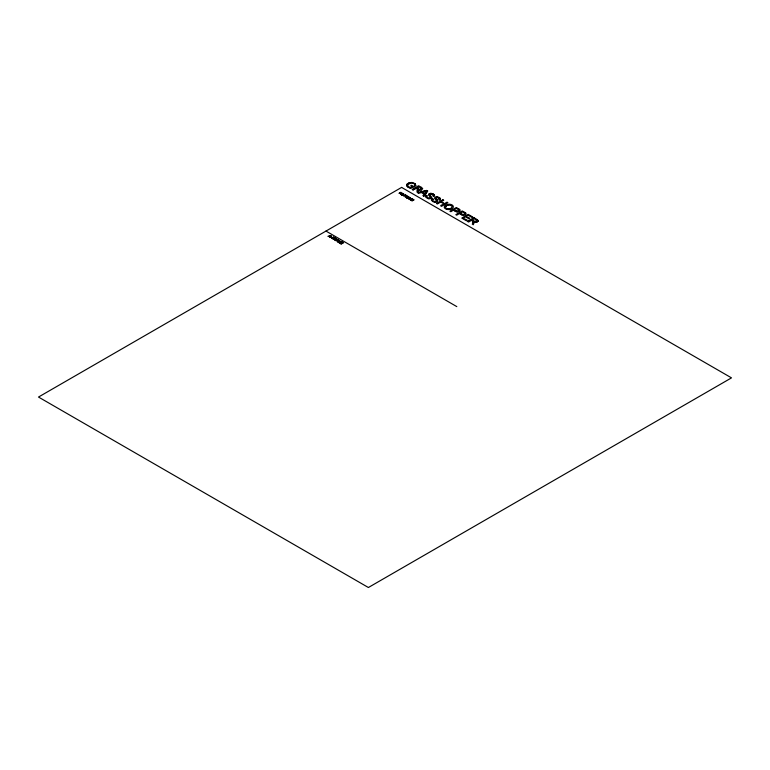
<?xml version="1.0" encoding="UTF-8"?>
<svg xmlns="http://www.w3.org/2000/svg" width="770" height="770" viewBox="0 0 770 770"><rect width="100%" height="100%" fill="white"/><g stroke="black" fill="none" stroke-linecap="round" stroke-linejoin="round"><path stroke-width="1.16" d="M431.527 194.127L430.767 194.098A1.145 0.664 0 0 0 430.286 194.233L430.026 194.387A1.03 0.597 0 0 0 429.843 194.666L430.449 195.57M406.685 185.83L406.762 184.627A5.448 3.147 0 0 1 410.391 182.625A3.783 2.185 0 0 1 412.576 182.567M415.752 185.589L415.29 183.76M435.55 199.546L434.848 198.766A3.33 1.925 0 0 1 434.646 198.41L434.588 198.015A2.041 1.184 0 0 1 435.098 197.303A2.32 1.338 0 0 1 436.224 196.918L436.397 196.87M421.758 189.805L422.701 188.583L421.421 187.37M478.199 221.077L477.458 219.739M478.247 220.923L478.055 221.298M417.427 190.248C416.243 191.345 417.715 194.406 418.389 191.037M474.128 222.26A7.575 4.379 0 0 1 473.954 223.088L473.3 224.753L472.299 224.147L473.011 222.251M335.191 239.845C339.945 237.584 338.097 243.705 336.211 240.336L335.325 240.615L334.854 239.595M417.321 190.575L417.417 190.267A3.205 1.848 0 0 0 417.427 189.141M400.669 192.673L400.439 194.204L402.296 193.106L400.621 193.809L400.852 192.279L399.004 193.366L400.669 192.692M406.647 197.245L407.07 198.034L407.831 197.823C408.937 200.45 411.478 195.137 406.772 197.832M406.772 197.852L406.964 197.38M435.079 201.528L434.598 201.451A3.147 1.819 0 0 1 433.375 200.941L433.25 200.874A2.974 1.713 0 0 1 432.634 200.19L432.576 199.94A1.665 0.963 0 0 1 432.615 199.709L432.817 199.401M439.227 199.18L439.285 199.064A1.511 0.876 0 0 0 439.295 198.698L439.247 198.573M406.714 184.733L406.762 184.646A5.448 3.147 0 0 1 410.391 182.644M426.801 196.042L426.667 196.292A1.665 0.963 0 0 0 426.628 196.523L426.686 196.774M415.829 185.455L414.414 185.666L415.405 185.994M439.227 199.16L438.852 199.565L439.872 199.95A2.705 1.559 0 0 0 440.44 199.276A2.425 1.405 0 0 0 440.44 198.708L439.718 197.832M420.372 189.449L421.382 188.352L418.707 186.648L416.608 187.89L418.707 186.648M427.658 190.97L423.818 196.177L422.903 195.628L424.135 194.098L421.402 192.519L418.784 193.28L417.879 192.731L426.734 190.459L427.658 190.989L423.818 196.177M330.561 236.111L330.85 235.793A3.494 2.021 0 0 1 330.311 235.918L329.435 236.178L330.195 236.611L330.667 235.976M408.745 198.111L409.313 197.38A2.965 1.713 0 0 1 408.841 197.544L408.1 197.717L408.745 198.092M329.627 237.304L330.041 236.775L327.914 236.313L331.244 235.736L329.935 237.506L330.041 236.804M336.577 239.258L335.528 239.48M337.741 240.105L337.298 240.712L336.538 240.278L337.414 240.038A3.494 2.021 0 0 0 337.963 239.874L337.761 240.076M425.897 191.826L424.578 193.568L422.345 192.279L424.915 191.595A10.27 5.929 0 0 0 426.542 191.114L425.897 191.845M426.801 196.071L427.225 195.657L426.214 195.33M339.406 240.808C338.848 242.589 335.191 242.714 339.445 240.442L339.888 240.721L338.665 242.136M477.978 221.394L477.236 221.924M433.125 195.936L433.327 195.628A1.511 0.876 0 0 0 433.346 195.262L433.029 194.839M432.817 199.43L433.173 199.093L432.028 198.843A3.128 1.809 0 0 0 431.489 199.526M476.822 221.173L475.003 221.442L472.174 219.951L474.272 218.738L477.025 220.615A2.425 1.396 0 0 0 476.245 219.941M433.125 195.917L433.924 196.494A2.705 1.559 0 0 0 434.482 195.84A2.425 1.405 0 0 0 434.492 195.301L434.232 194.829M408.052 196.956L407.522 197.101M433.067 199.189L432.028 198.862M426.214 195.301L426.079 195.426A3.128 1.809 0 0 0 425.541 196.109A2.878 1.665 0 0 0 425.598 196.966L427.379 198.333A3.744 2.156 0 0 0 428.534 198.67L428.726 198.698M447.12 205.426L446.196 205.985A3.147 1.819 0 0 0 445.657 207.967A3.147 1.819 0 0 0 448.544 209.055M451.076 208.218L452.327 206.341L449.911 204.935M410.959 188.101L414.154 186.812L411.43 185.243C408.899 186.013 414.982 186.725 411.334 187.476A4.293 2.474 0 0 1 410.073 187.264A3.966 2.291 0 0 1 407.811 185.888M421.421 187.389L418.591 185.734L412.171 189.459L413.028 189.949L415.867 188.294L416.839 188.881A3.6 2.079 0 0 1 417.282 189.141L417.282 189.17M413.028 189.949L415.867 188.313M405.482 195.195C403.875 195.619 407.272 196.697 404.683 195.657L403.596 195.994L405.444 194.926L406.695 195.676L405.482 195.214M331.504 238.411L332.496 237.815C335.556 239.056 331.533 237.728 333.439 237.266L334.873 237.805L333.4 236.958L331.504 238.392M405.164 196.928L407.022 195.84L408.119 196.533M405.415 197.072L406.512 196.764M407.157 196.87L406.445 196.456L407.763 196.523M336.606 238.892L335.258 238.026L333.073 239.316L334.661 239.114M333.362 239.48L334.324 238.921M335.297 238.363L334.584 238.777L335.297 238.344L336.153 238.883M408.716 198.978L410.564 197.88C407.378 201.278 415.8 196.841 410.497 200.008M408.957 199.122L410.535 198.188L409.496 199.401M410.246 199.863L411.796 198.949L409.707 199.526M412.787 199.411C411.17 199.902 414.953 201.076 411.998 199.873C410.285 200.489 414.53 201.74 410.901 200.219L412.758 199.151L414.077 199.94L412.787 199.44M442.894 199.767L436.475 203.492L437.331 203.983L440.363 202.212C449.661 204.493 437.764 204.705 441.451 206.36L447.87 202.635L447.014 202.144L444.367 203.694L441.104 201.788L443.751 200.277L442.894 199.786M456.87 211.086A1.559 0.905 0 0 0 458.448 210.807A1.559 0.905 0 0 0 458.708 209.873A5.101 2.945 0 0 0 458.063 209.421L456.427 208.429L454.127 209.758L455.734 210.701A4.023 2.32 0 0 0 456.398 211.028L456.841 211.144M468.324 215.302C461.942 216.774 472.491 217.756 469.103 218.911L465.6 216.87C458.525 218.488 470.027 219.604 466.533 220.846L461.788 218.083L468.208 214.378L472.79 217.053L472.058 217.477L468.324 215.321M472.847 221.25L472.847 221.221A3.6 2.079 0 0 0 472.482 221.009L471.433 220.374L468.593 222.039L467.736 221.519L474.156 217.814L477.092 219.537M467.736 221.539L474.156 217.814M438.534 197.986L436.715 197.534A1.145 0.664 0 0 0 436.234 197.64L436.041 197.774A1.03 0.597 0 0 0 435.801 198.131L436.109 198.698M477.236 221.904L476.351 222.164M447.12 205.455L448.66 204.945M450.604 208.439L449.978 208.689A3.176 1.838 0 0 1 448.708 208.94M444.434 206.36A4.312 2.483 0 0 0 447.524 209.488A4.687 2.705 0 0 0 452.741 208.083A4.687 2.705 0 0 0 451.894 204.83L451.692 204.743A4.062 2.349 0 0 0 449.103 204.252A4.245 2.454 0 0 0 447.178 204.579L445.743 205.234A5.188 2.993 0 0 0 444.502 206.35M421.479 189.892L420.988 190.055M407.07 198.034L407.831 197.823M338.425 242.406C345.643 239.922 334.401 245.053 341.543 241.665L339.108 242.03M329.435 236.149L330.311 235.947M336.538 240.25L337.414 240.038M417.879 192.731L426.734 190.459M335.017 240.433L338.03 239.653M420.988 190.026L419.034 189.901M430.276 193.491L430.449 193.443A2.223 1.29 0 0 1 431.152 193.424L431.893 193.559A4.12 2.377 0 0 1 432.961 193.934L433.125 194.021A5.717 3.301 0 0 1 433.616 194.319L434.136 194.743M436.224 196.918L436.397 196.899A2.223 1.29 0 0 1 437.11 196.879L437.283 196.889M448.66 204.964L448.823 204.916A2.291 1.319 0 0 1 449.305 204.897L449.911 204.964M476.351 222.145L475.331 222.145M420.314 189.43L419.939 189.439M457.37 211.837L456.822 211.798M462.048 215.051L463.328 215.263A2.666 1.54 0 0 0 465.696 214.455A2.666 1.54 0 0 0 465.619 212.876M429.131 198.102L428.649 198.015A3.147 1.819 0 0 1 427.427 197.505L427.292 197.438A2.974 1.713 0 0 1 426.686 196.774M431.335 193.463L431.152 193.443A2.32 1.338 0 0 0 429.15 193.867M428.726 198.679L428.919 198.727A2.56 1.482 0 0 0 429.689 198.727A2.733 1.579 0 0 0 430.055 198.679A2.483 1.434 0 0 0 430.998 198.391A2.637 1.521 0 0 0 431.364 198.16A2.185 1.261 0 0 0 431.816 197.438L430.449 195.551M437.418 200.008L437.764 200.874A2.185 1.261 0 0 1 437.312 201.596A2.637 1.521 0 0 1 436.946 201.827A2.483 1.434 0 0 1 436.003 202.115A2.637 1.521 0 0 1 435.599 202.183A2.56 1.482 0 0 1 434.867 202.154L434.482 202.087A3.744 2.156 0 0 1 433.337 201.75L432.981 201.576M335.653 239.499L335.229 239.412M437.283 196.87L437.841 196.995A4.12 2.377 0 0 1 438.91 197.37L439.073 197.447A5.717 3.301 0 0 1 439.574 197.726L439.718 197.852M410.824 188.111L410.198 187.976M475.331 222.164L474.724 222.02M418.697 189.064L419.717 189.449M456.822 211.817L455.946 211.558M412.576 182.577L415.29 183.78M335.624 239.306L334.584 238.758M410.198 187.995L409.274 187.736M431.527 194.107L433.029 194.858M474.849 222.068L474.349 221.895M419.159 189.959L418.389 189.68M409.38 187.793L407.975 187.149M474.137 222.289A3.061 1.771 0 0 0 473.945 221.77L474.349 221.914M455.946 211.586L455.147 211.192M461.74 214.955L459.344 213.617L456.697 215.167L455.84 214.647L462.26 210.941L464.772 212.424M418.764 189.093L416.608 187.861M432.981 201.605L431.624 200.498A2.878 1.665 0 0 1 431.489 199.546M406.983 196.764L406.445 196.456M455.147 211.221L453.395 210.181L450.748 211.731L449.892 211.211L456.312 207.505L458.747 208.94M325.98 231.077L456.812 306.614M458.747 208.92L458.824 208.988A7.729 4.456 0 0 1 459.575 209.478M438.534 197.967L439.247 198.593M407.753 187.023L406.685 185.811M433.77 194.425L433.616 194.319A5.717 3.301 0 0 0 433.125 193.992M436.58 199.151L437.081 199.661M436.763 199.353L436.109 198.679M435.55 199.526L436.532 200.787M429.304 195.801L430.584 197.361M429.188 195.696L428.9 195.349A3.33 1.925 0 0 1 428.688 194.974L428.64 194.579A2.041 1.184 0 0 1 429.15 193.896M439.747 200.036L439.872 199.921A2.705 1.559 0 0 0 440.44 199.247M459.671 209.44A2.666 1.54 0 0 1 459.748 211.019A2.666 1.54 0 0 1 457.38 211.808M457.226 211.211A2.57 1.482 0 0 1 455.802 210.653M410.41 183.318A3.109 1.8 0 0 1 413.885 183.684A3.109 1.8 0 0 1 414.53 185.695M407.59 185.917A4.071 2.349 0 0 1 410.487 183.472M418.38 189.69A3.061 1.771 0 0 1 418.572 190.209A7.575 4.379 0 0 1 418.38 191.037A7.575 4.379 0 0 0 418.553 190.18A3.061 1.771 0 0 0 418.38 189.661M420.68 187.861A2.425 1.396 0 0 1 421.536 188.592M429.843 194.695A1.03 0.597 0 0 1 430.026 194.387M430.574 197.476A1.309 0.76 0 0 1 429.208 198.073M436.234 197.669A1.145 0.664 0 0 1 436.715 197.534M432.576 199.959A1.665 0.963 0 0 1 432.615 199.728M436.523 200.883A1.309 0.76 0 0 1 435.156 201.48M435.637 202.135A2.56 1.482 0 0 1 434.867 202.135M450.286 208.593A3.369 1.944 0 0 1 448.544 208.978M445.32 207.12A3.792 2.194 0 0 1 446.619 205.734M448.708 208.93A3.042 1.761 0 0 1 445.406 207.13M464.762 212.405A7.729 4.456 0 0 1 465.523 212.886M464.724 213.3A5.101 2.945 0 0 0 464.012 212.857L462.375 211.865L460.075 213.213L461.682 214.137A4.023 2.32 0 0 0 462.347 214.455M464.656 213.3A1.559 0.905 0 0 1 464.397 214.243A1.559 0.905 0 0 1 462.818 214.522M463.174 214.647A2.57 1.482 0 0 1 461.75 214.089M472.992 221.221A3.205 1.848 0 0 1 472.953 222.27M403.615 194.415A1.04 0.597 0 0 1 402.123 194.897A1.04 0.597 0 0 1 401.873 193.915A1.04 0.597 0 0 1 403.547 194.136M401.613 187.408L38.5 397.05L368.387 587.51L731.5 377.868L401.613 187.408M330.936 237.016L331.774 237.497L330.936 237.044M342.024 241.934C335.797 242.858 344.825 245.486 340.378 243.224L342.583 243.349L341.389 242.637L342.063 242.252L343.584 242.858L342.024 241.963M401.873 195.031A1.338 0.77 0 0 0 403.913 194.387A1.338 0.77 0 0 0 401.93 193.694A1.338 0.77 0 0 0 401.873 195.031"/></g></svg>
